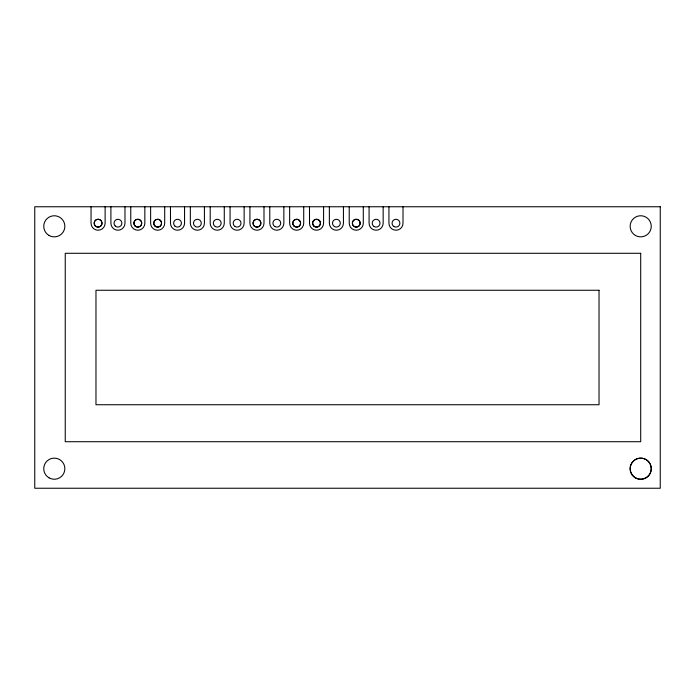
<?xml version="1.0" encoding="UTF-8"?>
<svg xmlns="http://www.w3.org/2000/svg" width="695" height="695" viewBox="0 0 695 695"><rect width="100%" height="100%" fill="white"/><g stroke="black" fill="none" stroke-linecap="round" stroke-linejoin="round"><path stroke-width="1.04" d="M403.013 206.763L403.013 223.182A7.037 7.037 0 0 1 395.976 230.219A7.037 7.037 0 0 1 388.939 223.182L388.939 206.763M383.154 206.763L383.154 223.182A7.037 7.037 0 0 1 376.117 230.219A7.037 7.037 0 0 1 369.08 223.182L369.08 206.763M363.294 206.763L363.294 223.182A7.037 7.037 0 0 1 356.257 230.219A7.037 7.037 0 0 1 349.22 223.182L349.22 206.763M343.434 206.763L343.434 223.182A7.037 7.037 0 0 1 336.397 230.219A7.037 7.037 0 0 1 329.361 223.182L329.361 206.763M323.575 206.763L323.575 223.182A7.037 7.037 0 0 1 316.538 230.219A7.037 7.037 0 0 1 309.501 223.182L309.501 206.763M303.715 206.763L303.715 223.182A7.037 7.037 0 0 1 296.678 230.219A7.037 7.037 0 0 1 289.641 223.182L289.641 206.763M283.855 206.763L283.855 223.182A7.037 7.037 0 0 1 276.818 230.219A7.037 7.037 0 0 1 269.782 223.182L269.782 206.763M263.996 206.763L263.996 223.182A7.037 7.037 0 0 1 256.959 230.219A7.037 7.037 0 0 1 249.922 223.182L249.922 206.763M244.136 206.763L244.136 223.182A7.037 7.037 0 0 1 237.099 230.219A7.037 7.037 0 0 1 230.062 223.182L230.062 206.763M224.277 206.763L224.277 223.182A7.037 7.037 0 0 1 217.24 230.219A7.037 7.037 0 0 1 210.203 223.182L210.203 206.763M204.417 206.763L204.417 223.182A7.037 7.037 0 0 1 197.38 230.219A7.037 7.037 0 0 1 190.343 223.182L190.343 206.763M184.557 206.763L184.557 223.182A7.037 7.037 0 0 1 177.52 230.219A7.037 7.037 0 0 1 170.484 223.182L170.484 206.763M164.698 206.763L164.698 223.182A7.037 7.037 0 0 1 157.661 230.219A7.037 7.037 0 0 1 150.624 223.182L150.624 206.763M144.838 206.763L144.838 223.182A7.037 7.037 0 0 1 137.801 230.219A7.037 7.037 0 0 1 130.764 223.182L130.764 206.763M124.978 206.763L124.978 223.182A7.037 7.037 0 0 1 117.941 230.219A7.037 7.037 0 0 1 110.905 223.182L110.905 206.763M105.119 206.763L105.119 223.182A7.037 7.037 0 0 1 98.082 230.219A7.037 7.037 0 0 1 91.045 223.182L91.045 206.763M660.25 206.763L34.75 206.763L34.75 488.238L660.25 488.238L660.25 206.763M640.703 253.284L65.243 253.284L65.243 441.716L640.703 441.716L640.703 253.284M599.029 290.267L95.971 290.267L95.971 404.733L599.029 404.733L599.029 290.267M115.179 225.945A3.909 3.909 0 0 0 121.721 224.19A3.909 3.909 0 0 0 116.934 219.403A3.909 3.909 0 0 0 115.179 225.945M394.022 226.57A3.909 3.909 0 0 0 399.886 223.182A3.909 3.909 0 0 0 394.022 219.794A3.909 3.909 0 0 0 394.022 226.57M235.145 226.57A3.909 3.909 0 0 0 241.009 223.182A3.909 3.909 0 0 0 235.145 219.794A3.909 3.909 0 0 0 235.145 226.57M174.758 225.945A3.909 3.909 0 0 0 181.299 224.19A3.909 3.909 0 0 0 176.513 219.403A3.909 3.909 0 0 0 174.758 225.945M49.024 235.449A10.555 10.555 0 0 0 64.852 226.309A10.555 10.555 0 0 0 49.024 217.17A10.555 10.555 0 0 0 49.024 235.449M49.015 477.83A10.555 10.555 0 0 0 64.852 468.691A10.555 10.555 0 0 0 49.024 459.551A10.555 10.555 0 0 0 49.015 477.83M314.583 226.57A3.909 3.909 0 0 0 320.447 223.182A3.909 3.909 0 0 0 314.583 219.794A3.909 3.909 0 0 0 314.583 226.57M95.319 225.945A3.909 3.909 0 0 0 101.861 224.19A3.909 3.909 0 0 0 97.074 219.403A3.909 3.909 0 0 0 95.319 225.945A3.909 3.909 0 0 0 101.861 224.19A3.909 3.909 0 0 0 97.074 219.403A3.909 3.909 0 0 0 95.319 225.945M635.421 235.449A10.555 10.555 0 0 0 651.258 226.309A10.555 10.555 0 0 0 635.421 217.17A10.555 10.555 0 0 0 635.421 235.449M635.421 477.83A10.555 10.555 0 0 0 651.258 468.691A10.555 10.555 0 0 0 635.421 459.551A10.555 10.555 0 0 0 635.421 477.83A10.555 10.555 0 0 0 651.258 468.691A10.555 10.555 0 0 0 635.421 459.551A10.555 10.555 0 0 0 635.421 477.83M274.864 226.57A3.909 3.909 0 0 0 280.728 223.182A3.909 3.909 0 0 0 274.864 219.794A3.909 3.909 0 0 0 274.864 226.57M195.425 226.57A3.909 3.909 0 0 0 201.289 223.182A3.909 3.909 0 0 0 195.425 219.794A3.909 3.909 0 0 0 195.425 226.57M215.285 226.57A3.909 3.909 0 0 0 221.149 223.182A3.909 3.909 0 0 0 215.285 219.794A3.909 3.909 0 0 0 215.285 226.57M135.038 225.945A3.909 3.909 0 0 0 141.58 224.19A3.909 3.909 0 0 0 136.793 219.403A3.909 3.909 0 0 0 135.038 225.945M154.898 225.945A3.909 3.909 0 0 0 161.44 224.19A3.909 3.909 0 0 0 156.653 219.403A3.909 3.909 0 0 0 154.898 225.945M254.196 225.945A3.909 3.909 0 0 0 260.738 224.19A3.909 3.909 0 0 0 255.951 219.403A3.909 3.909 0 0 0 254.196 225.945A3.909 3.909 0 0 0 260.738 224.19A3.909 3.909 0 0 0 255.951 219.403A3.909 3.909 0 0 0 254.196 225.945M293.916 225.945A3.909 3.909 0 0 0 300.457 224.19A3.909 3.909 0 0 0 295.67 219.403A3.909 3.909 0 0 0 293.916 225.945M313.775 225.945A3.909 3.909 0 0 0 320.317 224.19A3.909 3.909 0 0 0 315.53 219.403A3.909 3.909 0 0 0 313.775 225.945M334.443 226.57A3.909 3.909 0 0 0 340.307 223.182A3.909 3.909 0 0 0 334.443 219.794A3.909 3.909 0 0 0 334.443 226.57M353.494 225.945A3.909 3.909 0 0 0 360.036 224.19A3.909 3.909 0 0 0 355.249 219.403A3.909 3.909 0 0 0 353.494 225.945M374.162 226.57A3.909 3.909 0 0 0 380.026 223.182A3.909 3.909 0 0 0 374.162 219.794A3.909 3.909 0 0 0 374.162 226.57M135.846 226.57A3.909 3.909 0 0 0 141.71 223.182A3.909 3.909 0 0 0 135.846 219.794A3.909 3.909 0 0 0 135.846 226.57M354.302 226.57A3.909 3.909 0 0 0 360.166 223.182A3.909 3.909 0 0 0 354.302 219.794A3.909 3.909 0 0 0 354.302 226.57M155.706 226.57A3.909 3.909 0 0 0 161.57 223.182A3.909 3.909 0 0 0 155.706 219.794A3.909 3.909 0 0 0 155.706 226.57M294.723 226.57A3.909 3.909 0 0 0 300.588 223.182A3.909 3.909 0 0 0 294.723 219.794A3.909 3.909 0 0 0 294.723 226.57"/></g></svg>
